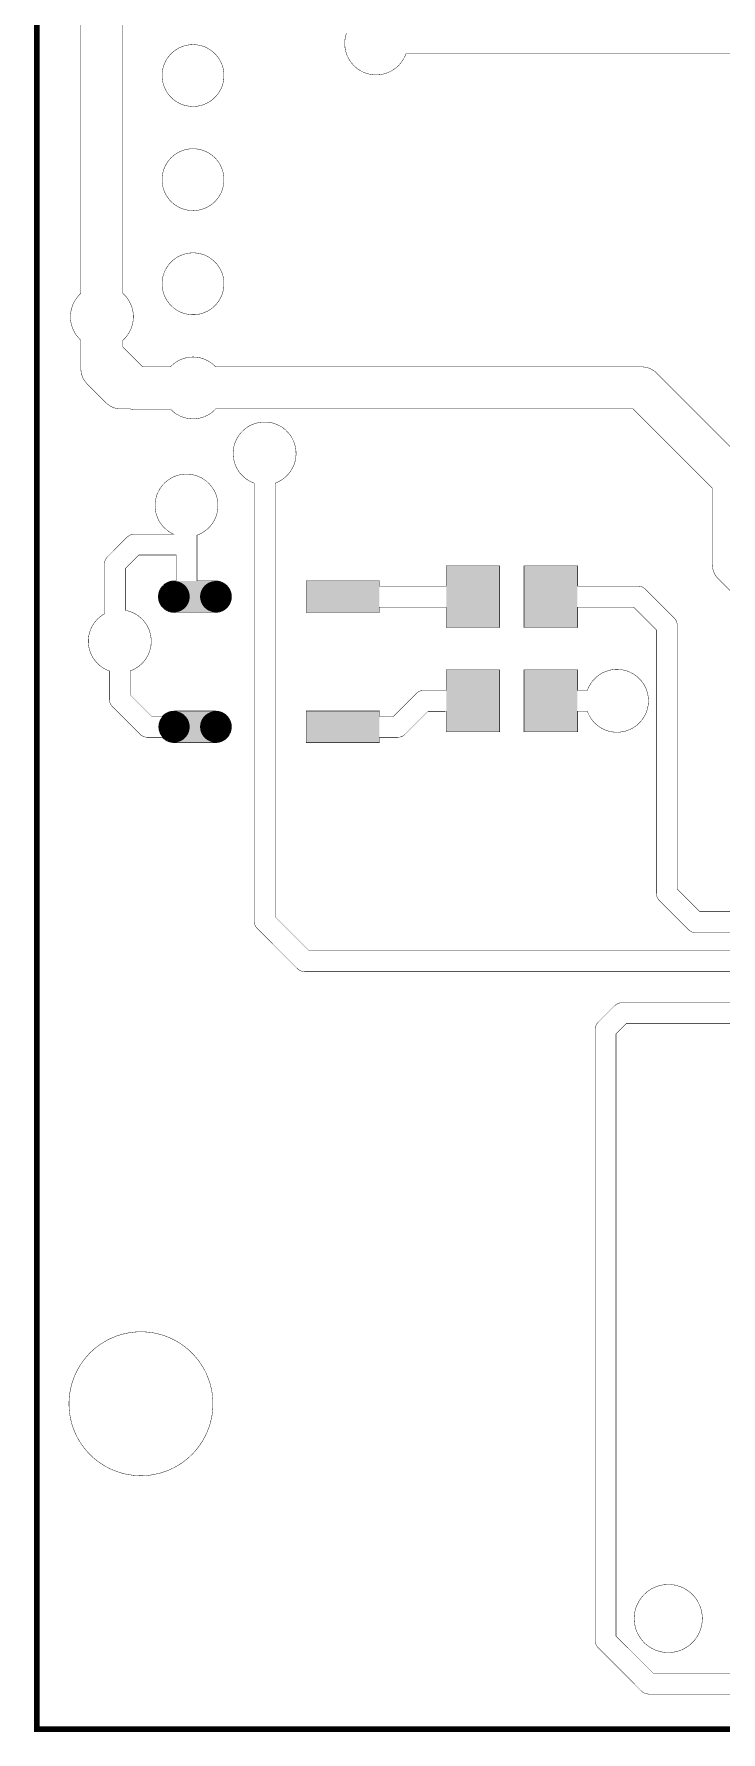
# Model space of a CAD drawing. Extents: x 0 to 3.15, y 0 to 4.33.
# Drawn here: x -0.003 to 0.657, y -0.003 to 1.628 of the extents above; entities that cross this region are included whole.
import ezdxf

# ---------------------------------------------------------------- set-up
doc = ezdxf.new("R2010")
doc.units = 0
for name, color, linetype in [('Board_Outline', 13, 'CONTINUOUS'), ('Edge_Top', 16, 'CONTINUOUS'), ('Top_Paste', 4, 'CONTINUOUS')]:
    doc.layers.add(name, color=color, linetype=linetype)

msp = doc.modelspace()

# ---------------------------------------------------------------- linework, layer by layer
at = {"layer": 'Board_Outline', "linetype": 'CONTINUOUS', "const_width": 0.0055}
msp.add_lwpolyline([(0, 0), (3.1496, 0), (3.1496, 4.3307), (0, 4.3307), (0, 0)], dxfattribs=at)
at = {"layer": 'Edge_Top', "linetype": 'CONTINUOUS', "const_width": 0.0004}
for points in [[(0.8165, 0.9426), (0.6542, 1.105), (0.6535, 1.1057), (0.6528, 1.1066), (0.6522, 1.1074), (0.6516, 1.1083), (0.6511, 1.1092), (0.6506, 1.1101), (0.6502, 1.1111), (0.6498, 1.1121), (0.6495, 1.1131), (0.6492, 1.1141), (0.649, 1.1151), (0.6488, 1.1161), (0.6487, 1.1172), (0.6486, 1.1182), (0.6486, 1.1193), (0.6486, 1.1197), (0.6486, 1.1918), (0.6484, 1.192), (0.5725, 1.2679), (0.5725, 1.2679), (0.1717, 1.2679), (0.1715, 1.2676), (0.1706, 1.2667), (0.1696, 1.2658), (0.1686, 1.2649), (0.1676, 1.2641), (0.1665, 1.2634), (0.1654, 1.2627), (0.1643, 1.262), (0.1631, 1.2614), (0.1619, 1.2609), (0.1607, 1.2604), (0.1595, 1.2599), (0.1582, 1.2595), (0.1569, 1.2592), (0.1557, 1.2589), (0.1544, 1.2587), (0.1531, 1.2585), (0.1518, 1.2584), (0.1504, 1.2584), (0.1491, 1.2584), (0.1478, 1.2585), (0.1465, 1.2586), (0.1452, 1.2588), (0.1439, 1.259), (0.1426, 1.2593), (0.1414, 1.2596), (0.1401, 1.2601), (0.1389, 1.2605), (0.1377, 1.261), (0.1365, 1.2616), (0.1354, 1.2622), (0.1342, 1.2629), (0.1331, 1.2636), (0.1321, 1.2644), (0.131, 1.2652), (0.1301, 1.2661), (0.1291, 1.267), (0.1286, 1.2674), (0.1283, 1.2674), (0.0932, 1.2674), (0.0922, 1.2675), (0.0911, 1.2676), (0.0901, 1.2678), (0.0895, 1.2679), (0.0888, 1.2679), (0.0803, 1.2679), (0.0792, 1.2679), (0.0782, 1.268), (0.0771, 1.2682), (0.0761, 1.2684), (0.0751, 1.2687), (0.0741, 1.269), (0.0731, 1.2694), (0.0722, 1.2698), (0.0712, 1.2703), (0.0703, 1.2708), (0.0694, 1.2714), (0.0686, 1.272), (0.0678, 1.2726), (0.067, 1.2733), (0.0662, 1.2741), (0.066, 1.2743), (0.0478, 1.2925), (0.0471, 1.2933), (0.0465, 1.2941), (0.0459, 1.2949), (0.0453, 1.2958), (0.0448, 1.2967), (0.0443, 1.2976), (0.0439, 1.2986), (0.0435, 1.2996), (0.0431, 1.3006), (0.0429, 1.3016), (0.0426, 1.3026), (0.0425, 1.3037), (0.0424, 1.3047), (0.0423, 1.3057), (0.0423, 1.3068), (0.0423, 1.3072), (0.0423, 1.3339), (0.0413, 1.3348), (0.0404, 1.3358), (0.0395, 1.3368), (0.0387, 1.3378), (0.0379, 1.3388), (0.0372, 1.3399), (0.0365, 1.341), (0.0359, 1.3422), (0.0353, 1.3433), (0.0347, 1.3445), (0.0342, 1.3457), (0.0338, 1.347), (0.0334, 1.3482), (0.0331, 1.3495), (0.0328, 1.3508), (0.0326, 1.3521), (0.0324, 1.3534), (0.0323, 1.3547), (0.0323, 1.356), (0.0323, 1.3573), (0.0324, 1.3586), (0.0325, 1.3599), (0.0327, 1.3612), (0.0329, 1.3625), (0.0332, 1.3638), (0.0336, 1.3651), (0.034, 1.3663), (0.0344, 1.3676), (0.0349, 1.3688), (0.0355, 1.3699), (0.0361, 1.3711), (0.0368, 1.3722), (0.0375, 1.3733), (0.0383, 1.3744), (0.0391, 1.3754), (0.0399, 1.3764), (0.0408, 1.3774), (0.0417, 1.3783), (0.0423, 1.3788), (0.0423, 1.3803), (0.0423, 2.0134)], [(0.0827, 1.9922), (0.0827, 1.3788), (0.0832, 1.3784), (0.0841, 1.3775), (0.085, 1.3765), (0.0859, 1.3755), (0.0867, 1.3745), (0.0874, 1.3734), (0.0881, 1.3723), (0.0888, 1.3712), (0.0894, 1.37), (0.09, 1.3688), (0.0905, 1.3676), (0.091, 1.3664), (0.0914, 1.3652), (0.0917, 1.3639), (0.092, 1.3626), (0.0923, 1.3613), (0.0925, 1.36), (0.0926, 1.3587), (0.0927, 1.3574), (0.0927, 1.3561), (0.0926, 1.3548), (0.0925, 1.3535), (0.0924, 1.3522), (0.0922, 1.3509), (0.0919, 1.3496), (0.0916, 1.3484), (0.0912, 1.3471), (0.0908, 1.3459), (0.0903, 1.3446), (0.0898, 1.3434), (0.0892, 1.3423), (0.0885, 1.3411), (0.0879, 1.34), (0.0871, 1.3389), (0.0863, 1.3379), (0.0855, 1.3368), (0.0846, 1.3359), (0.0837, 1.3349), (0.0828, 1.334), (0.0827, 1.3339), (0.0827, 1.3328), (0.0827, 1.3272), (0.0827, 1.3272), (0.1017, 1.3083), (0.1023, 1.3083), (0.1282, 1.3083), (0.1287, 1.3088), (0.1297, 1.3097), (0.1307, 1.3106), (0.1317, 1.3114), (0.1327, 1.3122), (0.1338, 1.313), (0.1349, 1.3137), (0.1361, 1.3143), (0.1372, 1.3149), (0.1384, 1.3154), (0.1397, 1.3159), (0.1409, 1.3163), (0.1422, 1.3167), (0.1434, 1.317), (0.1447, 1.3173), (0.146, 1.3175), (0.1473, 1.3176), (0.1486, 1.3177), (0.1499, 1.3178), (0.1513, 1.3177), (0.1526, 1.3177), (0.1539, 1.3175), (0.1552, 1.3173), (0.1565, 1.3171), (0.1577, 1.3167), (0.159, 1.3164), (0.1602, 1.3159), (0.1614, 1.3155), (0.1626, 1.3149), (0.1638, 1.3143), (0.165, 1.3137), (0.1661, 1.313), (0.1672, 1.3123), (0.1682, 1.3115), (0.1692, 1.3107), (0.1702, 1.3098), (0.1712, 1.3089), (0.1718, 1.3083), (0.172, 1.3083), (0.5814, 1.3083), (0.5824, 1.3082), (0.5835, 1.3081), (0.5845, 1.3079), (0.5855, 1.3077), (0.5866, 1.3074), (0.5876, 1.3071), (0.5885, 1.3068), (0.5895, 1.3063), (0.5904, 1.3059), (0.5913, 1.3053), (0.5922, 1.3048), (0.5931, 1.3042), (0.5939, 1.3035), (0.5947, 1.3028), (0.5954, 1.3021), (0.5957, 1.3018), (0.6834, 1.214)], [(0.1797, 1.5878), (0.1796, 1.5865), (0.1795, 1.5852), (0.1794, 1.5839), (0.1792, 1.5826), (0.1789, 1.5813), (0.1786, 1.58), (0.1782, 1.5788), (0.1778, 1.5775), (0.1773, 1.5763), (0.1767, 1.5751), (0.1761, 1.574), (0.1755, 1.5728), (0.1748, 1.5717), (0.174, 1.5706), (0.1732, 1.5696), (0.1724, 1.5686), (0.1715, 1.5676), (0.1706, 1.5667), (0.1696, 1.5658), (0.1686, 1.5649), (0.1676, 1.5641), (0.1665, 1.5634), (0.1654, 1.5627), (0.1643, 1.562), (0.1631, 1.5614), (0.1619, 1.5609), (0.1607, 1.5604), (0.1595, 1.5599), (0.1582, 1.5595), (0.1569, 1.5592), (0.1557, 1.5589), (0.1544, 1.5587), (0.1531, 1.5585), (0.1518, 1.5584), (0.1504, 1.5584), (0.1491, 1.5584), (0.1478, 1.5585), (0.1465, 1.5586), (0.1452, 1.5588), (0.1439, 1.559), (0.1426, 1.5593), (0.1414, 1.5596), (0.1401, 1.5601), (0.1389, 1.5605), (0.1377, 1.561), (0.1365, 1.5616), (0.1354, 1.5622), (0.1342, 1.5629), (0.1331, 1.5636), (0.1321, 1.5644), (0.131, 1.5652), (0.1301, 1.5661), (0.1291, 1.567), (0.1282, 1.5679), (0.1273, 1.5689), (0.1265, 1.5699), (0.1257, 1.571), (0.125, 1.5721), (0.1243, 1.5732), (0.1237, 1.5743), (0.1231, 1.5755), (0.1226, 1.5767), (0.1221, 1.5779), (0.1217, 1.5792), (0.1213, 1.5804), (0.121, 1.5817), (0.1207, 1.583), (0.1205, 1.5843), (0.1204, 1.5856), (0.1203, 1.5869), (0.1203, 1.5882), (0.1203, 1.5895), (0.1204, 1.5908), (0.1206, 1.5921), (0.1208, 1.5934), (0.121, 1.5947), (0.1214, 1.596), (0.1217, 1.5972), (0.1222, 1.5985), (0.1227, 1.5997), (0.1232, 1.6009), (0.1238, 1.6021), (0.1244, 1.6032), (0.1251, 1.6043), (0.1259, 1.6054), (0.1267, 1.6065), (0.1275, 1.6075), (0.1284, 1.6084), (0.1293, 1.6094), (0.1303, 1.6103), (0.1313, 1.6111), (0.1323, 1.6119), (0.1334, 1.6127), (0.1345, 1.6134), (0.1356, 1.6141), (0.1368, 1.6147), (0.138, 1.6152), (0.1392, 1.6157), (0.1404, 1.6162), (0.1417, 1.6166), (0.1429, 1.6169), (0.1442, 1.6172), (0.1455, 1.6174), (0.1468, 1.6176), (0.1481, 1.6177), (0.1494, 1.6178), (0.1507, 1.6178), (0.152, 1.6177), (0.1533, 1.6176), (0.1546, 1.6174), (0.1559, 1.6172), (0.1572, 1.6169), (0.1585, 1.6165), (0.1597, 1.6161), (0.161, 1.6157), (0.1622, 1.6152), (0.1634, 1.6146), (0.1645, 1.614), (0.1656, 1.6133), (0.1667, 1.6126), (0.1678, 1.6118), (0.1688, 1.611), (0.1698, 1.6102), (0.1708, 1.6093), (0.1717, 1.6083), (0.1726, 1.6073), (0.1734, 1.6063), (0.1742, 1.6053), (0.1749, 1.6042), (0.1756, 1.6031), (0.1763, 1.6019), (0.1768, 1.6007), (0.1774, 1.5996), (0.1779, 1.5983), (0.1783, 1.5971), (0.1787, 1.5958), (0.179, 1.5946), (0.1792, 1.5933), (0.1794, 1.592), (0.1796, 1.5907), (0.1797, 1.5894), (0.1797, 1.5881), (0.1797, 1.5878)], [(0.9388, 1.6089), (0.3544, 1.6089), (0.3539, 1.6076), (0.3534, 1.6064), (0.3528, 1.6053), (0.3522, 1.6041), (0.3515, 1.603), (0.3508, 1.6019), (0.3501, 1.6008), (0.3492, 1.5998), (0.3484, 1.5988), (0.3475, 1.5978), (0.3466, 1.5969), (0.3456, 1.596), (0.3446, 1.5952), (0.3435, 1.5944), (0.3424, 1.5937), (0.3413, 1.593), (0.3402, 1.5923), (0.339, 1.5917), (0.3378, 1.5912), (0.3366, 1.5907), (0.3354, 1.5902), (0.3341, 1.5899), (0.3328, 1.5895), (0.3316, 1.5893), (0.3303, 1.589), (0.329, 1.5889), (0.3276, 1.5888), (0.3263, 1.5887), (0.325, 1.5887), (0.3237, 1.5888), (0.3224, 1.5889), (0.3211, 1.5891), (0.3198, 1.5893), (0.3185, 1.5896), (0.3173, 1.59), (0.316, 1.5904), (0.3148, 1.5908), (0.3136, 1.5913), (0.3124, 1.5919), (0.3112, 1.5925), (0.3101, 1.5932), (0.309, 1.5939), (0.3079, 1.5946), (0.3069, 1.5954), (0.3059, 1.5963), (0.3049, 1.5972), (0.304, 1.5981), (0.3031, 1.5991), (0.3023, 1.6001), (0.3015, 1.6011), (0.3007, 1.6022), (0.3, 1.6033), (0.2994, 1.6045), (0.2988, 1.6056), (0.2982, 1.6068), (0.2977, 1.608), (0.2973, 1.6093), (0.2969, 1.6105), (0.2965, 1.6118), (0.2963, 1.6131), (0.296, 1.6144), (0.2959, 1.6157), (0.2958, 1.617), (0.2957, 1.6183), (0.2957, 1.6196), (0.2958, 1.6209), (0.2959, 1.6222), (0.296, 1.6235), (0.2963, 1.6248), (0.2966, 1.6261), (0.2969, 1.6273), (0.2973, 1.6286)], [(0.1797, 1.4878), (0.1797, 1.4865), (0.1796, 1.4852), (0.1794, 1.4839), (0.1792, 1.4826), (0.1789, 1.4813), (0.1786, 1.48), (0.1782, 1.4788), (0.1778, 1.4775), (0.1773, 1.4763), (0.1768, 1.4751), (0.1762, 1.474), (0.1755, 1.4728), (0.1748, 1.4717), (0.1741, 1.4706), (0.1733, 1.4696), (0.1724, 1.4686), (0.1716, 1.4676), (0.1706, 1.4667), (0.1697, 1.4658), (0.1687, 1.4649), (0.1676, 1.4641), (0.1665, 1.4634), (0.1654, 1.4627), (0.1643, 1.462), (0.1631, 1.4614), (0.162, 1.4609), (0.1607, 1.4604), (0.1595, 1.4599), (0.1583, 1.4595), (0.157, 1.4592), (0.1557, 1.4589), (0.1544, 1.4587), (0.1531, 1.4585), (0.1518, 1.4584), (0.1505, 1.4583), (0.1492, 1.4584), (0.1479, 1.4584), (0.1466, 1.4585), (0.1453, 1.4587), (0.144, 1.459), (0.1427, 1.4593), (0.1414, 1.4596), (0.1402, 1.46), (0.1389, 1.4605), (0.1377, 1.461), (0.1366, 1.4616), (0.1354, 1.4622), (0.1343, 1.4628), (0.1332, 1.4636), (0.1321, 1.4643), (0.1311, 1.4651), (0.1301, 1.466), (0.1291, 1.4669), (0.1282, 1.4678), (0.1273, 1.4688), (0.1265, 1.4698), (0.1257, 1.4709), (0.125, 1.472), (0.1243, 1.4731), (0.1237, 1.4742), (0.1231, 1.4754), (0.1226, 1.4766), (0.1221, 1.4778), (0.1217, 1.4791), (0.1213, 1.4803), (0.121, 1.4816), (0.1207, 1.4829), (0.1205, 1.4842), (0.1204, 1.4855), (0.1203, 1.4868), (0.1203, 1.4881), (0.1203, 1.4894), (0.1204, 1.4907), (0.1205, 1.4921), (0.1207, 1.4933), (0.121, 1.4946), (0.1213, 1.4959), (0.1217, 1.4972), (0.1221, 1.4984), (0.1226, 1.4996), (0.1231, 1.5008), (0.1237, 1.502), (0.1244, 1.5031), (0.1251, 1.5043), (0.1258, 1.5053), (0.1266, 1.5064), (0.1274, 1.5074), (0.1283, 1.5084), (0.1292, 1.5093), (0.1302, 1.5102), (0.1312, 1.5111), (0.1322, 1.5119), (0.1333, 1.5126), (0.1344, 1.5134), (0.1355, 1.514), (0.1367, 1.5146), (0.1378, 1.5152), (0.1391, 1.5157), (0.1403, 1.5162), (0.1415, 1.5166), (0.1428, 1.5169), (0.1441, 1.5172), (0.1454, 1.5174), (0.1467, 1.5176), (0.148, 1.5177), (0.1493, 1.5178), (0.1506, 1.5178), (0.1519, 1.5177), (0.1532, 1.5176), (0.1545, 1.5174), (0.1558, 1.5172), (0.1571, 1.5169), (0.1584, 1.5166), (0.1596, 1.5162), (0.1608, 1.5157), (0.1621, 1.5152), (0.1632, 1.5147), (0.1644, 1.5141), (0.1655, 1.5134), (0.1666, 1.5127), (0.1677, 1.5119), (0.1687, 1.5111), (0.1697, 1.5103), (0.1707, 1.5094), (0.1716, 1.5085), (0.1725, 1.5075), (0.1733, 1.5065), (0.1741, 1.5054), (0.1749, 1.5043), (0.1756, 1.5032), (0.1762, 1.5021), (0.1768, 1.5009), (0.1773, 1.4997), (0.1778, 1.4985), (0.1783, 1.4973), (0.1786, 1.496), (0.179, 1.4947), (0.1792, 1.4934), (0.1794, 1.4921), (0.1796, 1.4908), (0.1797, 1.4895), (0.1797, 1.4882), (0.1797, 1.4878)], [(0.1797, 1.3878), (0.1796, 1.3865), (0.1795, 1.3852), (0.1794, 1.3839), (0.1792, 1.3826), (0.1789, 1.3813), (0.1786, 1.38), (0.1782, 1.3788), (0.1778, 1.3775), (0.1773, 1.3763), (0.1767, 1.3751), (0.1761, 1.374), (0.1755, 1.3728), (0.1748, 1.3717), (0.174, 1.3706), (0.1732, 1.3696), (0.1724, 1.3686), (0.1715, 1.3676), (0.1706, 1.3667), (0.1696, 1.3658), (0.1686, 1.3649), (0.1676, 1.3641), (0.1665, 1.3634), (0.1654, 1.3627), (0.1643, 1.362), (0.1631, 1.3614), (0.1619, 1.3609), (0.1607, 1.3604), (0.1595, 1.3599), (0.1582, 1.3595), (0.1569, 1.3592), (0.1557, 1.3589), (0.1544, 1.3587), (0.1531, 1.3585), (0.1518, 1.3584), (0.1504, 1.3584), (0.1491, 1.3584), (0.1478, 1.3585), (0.1465, 1.3586), (0.1452, 1.3588), (0.1439, 1.359), (0.1426, 1.3593), (0.1414, 1.3596), (0.1401, 1.3601), (0.1389, 1.3605), (0.1377, 1.361), (0.1365, 1.3616), (0.1354, 1.3622), (0.1342, 1.3629), (0.1331, 1.3636), (0.1321, 1.3644), (0.131, 1.3652), (0.1301, 1.3661), (0.1291, 1.367), (0.1282, 1.3679), (0.1273, 1.3689), (0.1265, 1.3699), (0.1257, 1.371), (0.125, 1.3721), (0.1243, 1.3732), (0.1237, 1.3743), (0.1231, 1.3755), (0.1226, 1.3767), (0.1221, 1.3779), (0.1217, 1.3792), (0.1213, 1.3804), (0.121, 1.3817), (0.1207, 1.383), (0.1205, 1.3843), (0.1204, 1.3856), (0.1203, 1.3869), (0.1203, 1.3882), (0.1203, 1.3895), (0.1204, 1.3908), (0.1206, 1.3921), (0.1208, 1.3934), (0.121, 1.3947), (0.1214, 1.396), (0.1217, 1.3972), (0.1222, 1.3985), (0.1227, 1.3997), (0.1232, 1.4009), (0.1238, 1.4021), (0.1244, 1.4032), (0.1251, 1.4043), (0.1259, 1.4054), (0.1267, 1.4065), (0.1275, 1.4075), (0.1284, 1.4084), (0.1293, 1.4094), (0.1303, 1.4103), (0.1313, 1.4111), (0.1323, 1.4119), (0.1334, 1.4127), (0.1345, 1.4134), (0.1356, 1.4141), (0.1368, 1.4147), (0.138, 1.4152), (0.1392, 1.4157), (0.1404, 1.4162), (0.1417, 1.4166), (0.1429, 1.4169), (0.1442, 1.4172), (0.1455, 1.4174), (0.1468, 1.4176), (0.1481, 1.4177), (0.1494, 1.4178), (0.1507, 1.4178), (0.152, 1.4177), (0.1533, 1.4176), (0.1546, 1.4174), (0.1559, 1.4172), (0.1572, 1.4169), (0.1585, 1.4165), (0.1597, 1.4161), (0.161, 1.4157), (0.1622, 1.4152), (0.1634, 1.4146), (0.1645, 1.414), (0.1656, 1.4133), (0.1667, 1.4126), (0.1678, 1.4118), (0.1688, 1.411), (0.1698, 1.4102), (0.1708, 1.4093), (0.1717, 1.4083), (0.1726, 1.4073), (0.1734, 1.4063), (0.1742, 1.4053), (0.1749, 1.4042), (0.1756, 1.4031), (0.1763, 1.4019), (0.1768, 1.4007), (0.1774, 1.3996), (0.1779, 1.3983), (0.1783, 1.3971), (0.1787, 1.3958), (0.179, 1.3946), (0.1792, 1.3933), (0.1794, 1.392), (0.1796, 1.3907), (0.1797, 1.3894), (0.1797, 1.3881), (0.1797, 1.3878)], [(2.7698, 0.7275), (0.2569, 0.7275), (0.2562, 0.7276), (0.2554, 0.7277), (0.2546, 0.7279), (0.2539, 0.7281), (0.2531, 0.7284), (0.2524, 0.7287), (0.2518, 0.7291), (0.2511, 0.7296), (0.2505, 0.7301), (0.2499, 0.7307), (0.2497, 0.7308), (0.2115, 0.7691), (0.211, 0.7697), (0.2105, 0.7703), (0.2101, 0.771), (0.2097, 0.7717), (0.2094, 0.7724), (0.2091, 0.7732), (0.2089, 0.7739), (0.2088, 0.7747), (0.2087, 0.7755), (0.2087, 0.7763), (0.2087, 0.7766), (0.2087, 1.1967), (0.2084, 1.1968), (0.2072, 1.1972), (0.206, 1.1978), (0.2048, 1.1983), (0.2036, 1.199), (0.2025, 1.1997), (0.2014, 1.2004), (0.2004, 1.2012), (0.1994, 1.202), (0.1984, 1.2029), (0.1974, 1.2038), (0.1965, 1.2047), (0.1956, 1.2057), (0.1948, 1.2067), (0.194, 1.2078), (0.1933, 1.2089), (0.1926, 1.21), (0.192, 1.2111), (0.1914, 1.2123), (0.1909, 1.2135), (0.1904, 1.2147), (0.19, 1.216), (0.1896, 1.2172), (0.1893, 1.2185), (0.189, 1.2198), (0.1888, 1.2211), (0.1887, 1.2224), (0.1886, 1.2237), (0.1886, 1.225), (0.1886, 1.2263), (0.1887, 1.2276), (0.1888, 1.2289), (0.189, 1.2302), (0.1892, 1.2315), (0.1895, 1.2328), (0.1899, 1.2341), (0.1903, 1.2353), (0.1908, 1.2365), (0.1913, 1.2377), (0.1919, 1.2389), (0.1925, 1.2401), (0.1932, 1.2412), (0.1939, 1.2423), (0.1947, 1.2434), (0.1955, 1.2444), (0.1964, 1.2454), (0.1973, 1.2463), (0.1982, 1.2472), (0.1992, 1.2481), (0.2002, 1.2489), (0.2012, 1.2497), (0.2023, 1.2505), (0.2034, 1.2512), (0.2046, 1.2518), (0.2058, 1.2524), (0.207, 1.2529), (0.2082, 1.2534), (0.2094, 1.2538), (0.2107, 1.2542), (0.2119, 1.2545), (0.2132, 1.2548), (0.2145, 1.255), (0.2158, 1.2552), (0.2171, 1.2553), (0.2185, 1.2553), (0.2198, 1.2553), (0.2211, 1.2552), (0.2224, 1.2551), (0.2237, 1.2549), (0.225, 1.2547), (0.2262, 1.2544), (0.2275, 1.254), (0.2288, 1.2536), (0.23, 1.2532), (0.2312, 1.2526), (0.2324, 1.2521), (0.2335, 1.2515), (0.2347, 1.2508), (0.2358, 1.2501), (0.2368, 1.2493), (0.2379, 1.2485), (0.2389, 1.2477), (0.2398, 1.2468), (0.2407, 1.2458), (0.2416, 1.2448), (0.2425, 1.2438), (0.2432, 1.2428), (0.244, 1.2417), (0.2447, 1.2406), (0.2453, 1.2395), (0.2459, 1.2383), (0.2465, 1.2371), (0.247, 1.2359), (0.2474, 1.2346), (0.2478, 1.2334), (0.2481, 1.2321), (0.2484, 1.2308), (0.2486, 1.2295), (0.2488, 1.2282), (0.2489, 1.2269), (0.2489, 1.2256), (0.249, 1.2249)], [(0.249, 1.2249), (0.2489, 1.2236), (0.2488, 1.2222), (0.2487, 1.2209), (0.2484, 1.2196), (0.2482, 1.2184), (0.2479, 1.2171), (0.2475, 1.2158), (0.2471, 1.2146), (0.2466, 1.2134), (0.246, 1.2122), (0.2454, 1.211), (0.2448, 1.2099), (0.2441, 1.2087), (0.2434, 1.2077), (0.2426, 1.2066), (0.2418, 1.2056), (0.2409, 1.2046), (0.24, 1.2037), (0.239, 1.2028), (0.238, 1.2019), (0.237, 1.2011), (0.236, 1.2003), (0.2349, 1.1996), (0.2337, 1.1989), (0.2326, 1.1983), (0.2314, 1.1977), (0.2302, 1.1972), (0.229, 1.1967), (0.2288, 1.1966), (0.2288, 1.1963), (0.2288, 0.7802), (0.229, 0.78), (0.2614, 0.7476), (0.2614, 0.7476), (2.7749, 0.7476)], [(0.1324, 0.9474), (0.1315, 0.9474), (0.1307, 0.9474), (0.1299, 0.9475), (0.1292, 0.9476), (0.1284, 0.9478), (0.1276, 0.948), (0.1269, 0.9482), (0.1261, 0.9485), (0.1254, 0.9488), (0.1247, 0.9491), (0.124, 0.9495), (0.1234, 0.9499), (0.1227, 0.9504), (0.1221, 0.9509), (0.1215, 0.9514), (0.1209, 0.9519), (0.1204, 0.9526), (0.1195, 0.9525), (0.106, 0.9525), (0.1052, 0.9526), (0.1044, 0.9527), (0.1037, 0.9529), (0.1029, 0.9531), (0.1022, 0.9534), (0.1015, 0.9538), (0.1008, 0.9542), (0.1002, 0.9546), (0.0995, 0.9551), (0.099, 0.9557), (0.0988, 0.9559), (0.0724, 0.9823), (0.0718, 0.9829), (0.0714, 0.9835), (0.071, 0.9842), (0.0706, 0.9849), (0.0703, 0.9856), (0.07, 0.9863), (0.0698, 0.9871), (0.0697, 0.9879), (0.0696, 0.9887), (0.0696, 0.9894), (0.0696, 0.9897), (0.0696, 1.0163), (0.0695, 1.0163), (0.0683, 1.0168), (0.0671, 1.0173), (0.0659, 1.0179), (0.0648, 1.0185), (0.0636, 1.0192), (0.0625, 1.0199), (0.0615, 1.0207), (0.0604, 1.0215), (0.0595, 1.0223), (0.0585, 1.0232), (0.0576, 1.0242), (0.0567, 1.0252), (0.0559, 1.0262), (0.0551, 1.0272), (0.0543, 1.0283), (0.0537, 1.0294), (0.053, 1.0306), (0.0524, 1.0317), (0.0519, 1.0329), (0.0514, 1.0342), (0.051, 1.0354), (0.0506, 1.0366), (0.0502, 1.0379), (0.05, 1.0392), (0.0498, 1.0405), (0.0496, 1.0418), (0.0495, 1.0431), (0.0495, 1.0444), (0.0495, 1.0457), (0.0495, 1.047), (0.0497, 1.0483), (0.0498, 1.0496), (0.0501, 1.0509), (0.0504, 1.0522), (0.0507, 1.0535), (0.0511, 1.0547), (0.0516, 1.056), (0.0521, 1.0572), (0.0527, 1.0584), (0.0533, 1.0595), (0.0539, 1.0606), (0.0547, 1.0617), (0.0554, 1.0628), (0.0562, 1.0638), (0.0571, 1.0648), (0.058, 1.0658), (0.0589, 1.0667), (0.0599, 1.0676), (0.0609, 1.0685), (0.0619, 1.0692), (0.063, 1.07), (0.0641, 1.0707), (0.065, 1.0712), (0.065, 1.0721), (0.065, 1.1191), (0.065, 1.1199), (0.0651, 1.1207), (0.0653, 1.1215), (0.0655, 1.1222), (0.0658, 1.1229), (0.0662, 1.1236), (0.0666, 1.1243), (0.067, 1.125), (0.0675, 1.1256), (0.0681, 1.1261), (0.0683, 1.1263), (0.0868, 1.1449), (0.0874, 1.1454), (0.0881, 1.1459), (0.0887, 1.1463), (0.0894, 1.1467), (0.0901, 1.147), (0.0909, 1.1472), (0.0916, 1.1474), (0.0924, 1.1476), (0.0932, 1.1476), (0.094, 1.1477), (0.0943, 1.1477), (0.1312, 1.1477), (0.13, 1.1482), (0.1289, 1.1488), (0.1277, 1.1495), (0.1266, 1.1502), (0.1256, 1.151), (0.1245, 1.1518), (0.1236, 1.1527), (0.1226, 1.1536), (0.1217, 1.1545), (0.1208, 1.1555), (0.12, 1.1565), (0.1192, 1.1576), (0.1184, 1.1586), (0.1178, 1.1597), (0.1171, 1.1609), (0.1165, 1.1621), (0.116, 1.1633), (0.1155, 1.1645), (0.1151, 1.1657), (0.1147, 1.167), (0.1143, 1.1682), (0.1141, 1.1695), (0.1139, 1.1708), (0.1137, 1.1721), (0.1136, 1.1734), (0.1136, 1.1747), (0.1136, 1.1761), (0.1136, 1.1774), (0.1138, 1.1787), (0.1139, 1.18), (0.1142, 1.1813), (0.1145, 1.1825), (0.1148, 1.1838), (0.1152, 1.1851), (0.1157, 1.1863), (0.1162, 1.1875), (0.1168, 1.1887), (0.1174, 1.1898), (0.118, 1.191), (0.1188, 1.1921), (0.1195, 1.1931), (0.1203, 1.1942), (0.1212, 1.1952), (0.1221, 1.1961), (0.123, 1.1971), (0.124, 1.1979), (0.125, 1.1988), (0.126, 1.1996), (0.1271, 1.2003), (0.1282, 1.201), (0.1294, 1.2017), (0.1305, 1.2023), (0.1317, 1.2028), (0.1329, 1.2033), (0.1342, 1.2038), (0.1354, 1.2041), (0.1367, 1.2045), (0.138, 1.2048), (0.1393, 1.205), (0.1406, 1.2051), (0.1419, 1.2053), (0.1432, 1.2053), (0.1445, 1.2053), (0.1458, 1.2052), (0.1471, 1.2051), (0.1484, 1.205), (0.1497, 1.2047), (0.151, 1.2044), (0.1522, 1.2041), (0.1535, 1.2037), (0.1547, 1.2032), (0.1559, 1.2027), (0.1571, 1.2022), (0.1583, 1.2016), (0.1594, 1.2009), (0.1605, 1.2002), (0.1616, 1.1995), (0.1627, 1.1987), (0.1637, 1.1978), (0.1646, 1.1969), (0.1656, 1.196), (0.1664, 1.195), (0.1673, 1.194), (0.1681, 1.193), (0.1688, 1.1919), (0.1695, 1.1908), (0.1702, 1.1897), (0.1708, 1.1885), (0.1714, 1.1873), (0.1719, 1.1861), (0.1723, 1.1849), (0.1727, 1.1836), (0.1731, 1.1824), (0.1733, 1.1811), (0.1736, 1.1798), (0.1738, 1.1785), (0.1739, 1.1772), (0.1739, 1.1759), (0.1739, 1.1746), (0.1739, 1.1733), (0.1738, 1.172), (0.1736, 1.1707), (0.1734, 1.1694), (0.1731, 1.1681), (0.1728, 1.1668), (0.1724, 1.1656), (0.172, 1.1643), (0.1715, 1.1631), (0.1709, 1.1619), (0.1703, 1.1608), (0.1697, 1.1596), (0.169, 1.1585), (0.1682, 1.1574), (0.1674, 1.1564), (0.1666, 1.1554), (0.1657, 1.1544), (0.1648, 1.1535), (0.1638, 1.1526), (0.1628, 1.1517), (0.1618, 1.1509), (0.1607, 1.1502), (0.1596, 1.1494), (0.1585, 1.1488), (0.1573, 1.1482), (0.1562, 1.1476), (0.1549, 1.1471), (0.1538, 1.1466), (0.1538, 1.1462), (0.1538, 1.1028), (0.1544, 1.1028), (0.1718, 1.1028), (0.1721, 1.1028), (0.1729, 1.1028), (0.1737, 1.1027), (0.1744, 1.1026), (0.1752, 1.1024), (0.176, 1.1022), (0.1767, 1.102), (0.1775, 1.1017), (0.1782, 1.1014), (0.1789, 1.101), (0.1796, 1.1006), (0.1802, 1.1002), (0.1809, 1.0998), (0.1815, 1.0993), (0.1821, 1.0988), (0.1827, 1.0982), (0.1832, 1.0976), (0.1837, 1.097), (0.1842, 1.0964), (0.1846, 1.0958), (0.185, 1.0951), (0.1854, 1.0944), (0.1857, 1.0937), (0.186, 1.0929), (0.1863, 1.0922), (0.1865, 1.0914), (0.1867, 1.0907), (0.1868, 1.0899), (0.1869, 1.0891), (0.187, 1.0883), (0.187, 1.0873), (0.1869, 1.0865), (0.1869, 1.0858), (0.1868, 1.085), (0.1866, 1.0842), (0.1864, 1.0835), (0.1862, 1.0827), (0.1859, 1.082), (0.1856, 1.0812), (0.1852, 1.0805), (0.1849, 1.0798), (0.1844, 1.0792), (0.184, 1.0785), (0.1835, 1.0779), (0.183, 1.0773), (0.1824, 1.0768), (0.1819, 1.0762), (0.1812, 1.0757), (0.1806, 1.0752), (0.18, 1.0748), (0.1793, 1.0744), (0.1786, 1.074), (0.1779, 1.0737), (0.1772, 1.0734), (0.1764, 1.0731), (0.1757, 1.0729), (0.1749, 1.0727), (0.1741, 1.0726), (0.1733, 1.0725), (0.1726, 1.0724), (0.1718, 1.0724), (0.1712, 1.0724), (0.1713, 1.0724), (0.1318, 1.0724), (0.1315, 1.0724), (0.1307, 1.0724), (0.1299, 1.0725), (0.1292, 1.0726), (0.1284, 1.0728), (0.1276, 1.073), (0.1269, 1.0732), (0.1261, 1.0735), (0.1254, 1.0738), (0.1247, 1.0741), (0.124, 1.0745), (0.1233, 1.075), (0.1227, 1.0754), (0.1221, 1.0759), (0.1215, 1.0764), (0.1209, 1.077), (0.1204, 1.0775), (0.1199, 1.0781), (0.1194, 1.0788), (0.119, 1.0794), (0.1186, 1.0801), (0.1182, 1.0808), (0.1179, 1.0815), (0.1176, 1.0822), (0.1173, 1.083), (0.1171, 1.0837), (0.1169, 1.0845), (0.1168, 1.0853), (0.1167, 1.0861), (0.1166, 1.0868), (0.1166, 1.0876), (0.1166, 1.0884), (0.1167, 1.0892), (0.1168, 1.09), (0.1169, 1.0908), (0.1171, 1.0915), (0.1173, 1.0923), (0.1176, 1.093), (0.1179, 1.0937), (0.1182, 1.0945), (0.1186, 1.0951), (0.119, 1.0958), (0.1194, 1.0965), (0.1199, 1.0971), (0.1204, 1.0977), (0.121, 1.0983), (0.1215, 1.0988), (0.1221, 1.0993), (0.1227, 1.0998), (0.1234, 1.1003), (0.1241, 1.1007), (0.1248, 1.1011), (0.1255, 1.1014), (0.1262, 1.1017), (0.1269, 1.102), (0.1277, 1.1022), (0.1284, 1.1024), (0.1292, 1.1026), (0.13, 1.1027), (0.1308, 1.1028), (0.1316, 1.1028), (0.1324, 1.1028), (0.1323, 1.1028), (0.1337, 1.1028), (0.1337, 1.1028), (0.1337, 1.1276), (0.1311, 1.1276), (0.0979, 1.1276), (0.0975, 1.1272), (0.085, 1.1147), (0.085, 1.1147), (0.085, 1.0745), (0.0853, 1.0744), (0.0866, 1.0742), (0.0879, 1.0738), (0.0892, 1.0735), (0.0904, 1.073), (0.0916, 1.0725), (0.0928, 1.072), (0.094, 1.0714), (0.0951, 1.0707), (0.0962, 1.07), (0.0973, 1.0693), (0.0983, 1.0685), (0.0994, 1.0677), (0.1003, 1.0668), (0.1013, 1.0659), (0.1022, 1.0649), (0.103, 1.0639), (0.1038, 1.0629), (0.1046, 1.0618), (0.1053, 1.0607), (0.106, 1.0596), (0.1066, 1.0584), (0.1072, 1.0572), (0.1077, 1.056), (0.1081, 1.0548), (0.1085, 1.0536), (0.1089, 1.0523), (0.1092, 1.051), (0.1094, 1.0497), (0.1096, 1.0484), (0.1098, 1.0471), (0.1098, 1.0458), (0.1098, 1.0445), (0.1098, 1.0432), (0.1097, 1.0419), (0.1096, 1.0406), (0.1093, 1.0393), (0.1091, 1.038), (0.1088, 1.0368), (0.1084, 1.0355), (0.1079, 1.0343), (0.1075, 1.033), (0.1069, 1.0318), (0.1063, 1.0307), (0.1057, 1.0295), (0.105, 1.0284), (0.1043, 1.0273), (0.1035, 1.0263), (0.1027, 1.0252), (0.1018, 1.0243), (0.1009, 1.0233), (0.0999, 1.0224), (0.0989, 1.0216), (0.0979, 1.0207), (0.0968, 1.02), (0.0958, 1.0193), (0.0946, 1.0186), (0.0935, 1.018), (0.0923, 1.0174), (0.0911, 1.0169), (0.0899, 1.0164), (0.0897, 1.0163), (0.0897, 1.0159), (0.0897, 0.9933), (0.0897, 0.9933), (0.1104, 0.9726), (0.1107, 0.9726), (0.1204, 0.9726), (0.1204, 0.9727), (0.121, 0.9733), (0.1215, 0.9738), (0.1221, 0.9743), (0.1228, 0.9748), (0.1234, 0.9753), (0.1241, 0.9757), (0.1248, 0.9761), (0.1255, 0.9764), (0.1262, 0.9767), (0.1269, 0.977), (0.1277, 0.9772), (0.1284, 0.9774), (0.1292, 0.9776), (0.13, 0.9777), (0.1308, 0.9777), (0.1316, 0.9778), (0.1324, 0.9778), (0.1323, 0.9778), (0.1718, 0.9778), (0.1721, 0.9778), (0.1729, 0.9777), (0.1737, 0.9777), (0.1744, 0.9775), (0.1752, 0.9774), (0.176, 0.9772), (0.1767, 0.977), (0.1775, 0.9767), (0.1782, 0.9764), (0.1789, 0.976), (0.1796, 0.9756), (0.1802, 0.9752), (0.1809, 0.9748), (0.1815, 0.9743), (0.1821, 0.9738), (0.1827, 0.9732), (0.1832, 0.9726), (0.1837, 0.972), (0.1842, 0.9714), (0.1846, 0.9707), (0.185, 0.9701), (0.1854, 0.9694), (0.1857, 0.9687), (0.186, 0.9679), (0.1863, 0.9672), (0.1865, 0.9664), (0.1867, 0.9657), (0.1868, 0.9649), (0.1869, 0.9641), (0.187, 0.9633), (0.187, 0.9623), (0.187, 0.9615), (0.1869, 0.9607), (0.1868, 0.96), (0.1866, 0.9592), (0.1864, 0.9584), (0.1862, 0.9577), (0.1859, 0.9569), (0.1856, 0.9562), (0.1852, 0.9555), (0.1849, 0.9548), (0.1844, 0.9542), (0.184, 0.9535), (0.1835, 0.9529), (0.183, 0.9523), (0.1824, 0.9517), (0.1819, 0.9512), (0.1813, 0.9507), (0.1806, 0.9502), (0.18, 0.9498), (0.1793, 0.9494), (0.1786, 0.949), (0.1779, 0.9487), (0.1772, 0.9484), (0.1764, 0.9481), (0.1757, 0.9479), (0.1749, 0.9477), (0.1741, 0.9476), (0.1734, 0.9475), (0.1726, 0.9474), (0.1718, 0.9474), (0.1712, 0.9474), (0.1713, 0.9474), (0.1318, 0.9474)], [(0.3932, 1.1173), (0.4445, 1.1173), (0.4445, 1.0579), (0.393, 1.0579), (0.393, 1.0776), (0.3915, 1.0776), (0.3289, 1.0776), (0.329, 1.0771), (0.329, 1.0724), (0.2586, 1.0724), (0.2586, 1.1028), (0.329, 1.1028), (0.329, 1.0976), (0.3295, 1.0976), (0.393, 1.0976), (0.393, 1.0988), (0.393, 1.1173), (0.3932, 1.1173)], [(1.6023, 0.765), (0.6324, 0.765), (0.6316, 0.765), (0.6308, 0.7651), (0.6301, 0.7653), (0.6293, 0.7655), (0.6286, 0.7658), (0.6279, 0.7662), (0.6272, 0.7666), (0.6266, 0.767), (0.626, 0.7675), (0.6254, 0.7681), (0.6252, 0.7683), (0.5977, 0.7958), (0.5972, 0.7964), (0.5967, 0.797), (0.5963, 0.7977), (0.5959, 0.7984), (0.5956, 0.7991), (0.5954, 0.7998), (0.5952, 0.8006), (0.595, 0.8014), (0.595, 0.8022), (0.5949, 0.8029), (0.5949, 0.8032), (0.5949, 1.0558), (0.5949, 1.0558), (0.5731, 1.0776), (0.5726, 1.0776), (0.5193, 1.0776), (0.5194, 1.0769), (0.5194, 1.0579), (0.4678, 1.0579), (0.4678, 1.1173), (0.5194, 1.1173), (0.5194, 1.0976), (0.5209, 1.0976), (0.5776, 1.0976), (0.5784, 1.0976), (0.5791, 1.0975), (0.5799, 1.0973), (0.5807, 1.0971), (0.5814, 1.0968), (0.5821, 1.0964), (0.5828, 1.096), (0.5834, 1.0956), (0.584, 1.0951), (0.5846, 1.0945), (0.5848, 1.0943), (0.6123, 1.0668), (0.6128, 1.0662), (0.6133, 1.0656), (0.6137, 1.0649), (0.614, 1.0642), (0.6144, 1.0635), (0.6146, 1.0628), (0.6148, 1.062), (0.6149, 1.0612), (0.615, 1.0605), (0.615, 1.0597), (0.615, 1.0594), (0.615, 0.8068), (0.6151, 0.8068), (0.6368, 0.785), (0.6371, 0.7851), (1.5987, 0.7851)], [(0.3932, 1.0173), (0.4445, 1.0173), (0.4445, 0.9579), (0.393, 0.9579), (0.393, 0.9776), (0.3915, 0.9775), (0.3757, 0.9775), (0.3757, 0.9775), (0.3535, 0.9553), (0.3529, 0.9548), (0.3523, 0.9543), (0.3516, 0.9539), (0.3509, 0.9535), (0.3502, 0.9532), (0.3494, 0.953), (0.3487, 0.9528), (0.3479, 0.9526), (0.3471, 0.9526), (0.3463, 0.9525), (0.3461, 0.9525), (0.329, 0.9525), (0.329, 0.951), (0.329, 0.9474), (0.2586, 0.9474), (0.2586, 0.9778), (0.329, 0.9778), (0.329, 0.9726), (0.3295, 0.9726), (0.3425, 0.9726), (0.3425, 0.9727), (0.3647, 0.9949), (0.3653, 0.9954), (0.3659, 0.9959), (0.3666, 0.9963), (0.3673, 0.9966), (0.368, 0.997), (0.3687, 0.9972), (0.3695, 0.9974), (0.3703, 0.9975), (0.3711, 0.9976), (0.3718, 0.9976), (0.3721, 0.9976), (0.393, 0.9976), (0.393, 0.998), (0.393, 1.0173), (0.3932, 1.0173)], [(0.468, 1.0173), (0.5194, 1.0173), (0.5194, 0.9976), (0.5211, 0.9976), (0.5287, 0.9976), (0.5287, 0.9978), (0.5292, 0.999), (0.5297, 1.0002), (0.5303, 1.0014), (0.5309, 1.0025), (0.5316, 1.0037), (0.5323, 1.0048), (0.5331, 1.0058), (0.5339, 1.0069), (0.5347, 1.0078), (0.5357, 1.0088), (0.5366, 1.0097), (0.5376, 1.0106), (0.5386, 1.0114), (0.5396, 1.0122), (0.5407, 1.0129), (0.5418, 1.0136), (0.543, 1.0143), (0.5442, 1.0149), (0.5454, 1.0154), (0.5466, 1.0159), (0.5478, 1.0163), (0.5491, 1.0167), (0.5503, 1.017), (0.5516, 1.0173), (0.5529, 1.0175), (0.5542, 1.0177), (0.5555, 1.0178), (0.5568, 1.0178), (0.5582, 1.0178), (0.5595, 1.0177), (0.5608, 1.0176), (0.5621, 1.0174), (0.5634, 1.0171), (0.5646, 1.0169), (0.5659, 1.0165), (0.5672, 1.0161), (0.5684, 1.0156), (0.5696, 1.0151), (0.5708, 1.0145), (0.5719, 1.0139), (0.5731, 1.0133), (0.5742, 1.0125), (0.5752, 1.0118), (0.5763, 1.011), (0.5773, 1.0101), (0.5782, 1.0092), (0.5791, 1.0083), (0.58, 1.0073), (0.5809, 1.0063), (0.5816, 1.0053), (0.5824, 1.0042), (0.5831, 1.0031), (0.5837, 1.0019), (0.5843, 1.0008), (0.5849, 0.9996), (0.5854, 0.9983), (0.5858, 0.9971), (0.5862, 0.9959), (0.5865, 0.9946), (0.5868, 0.9933), (0.587, 0.992), (0.5872, 0.9907), (0.5873, 0.9894), (0.5873, 0.9881), (0.5873, 0.9868), (0.5873, 0.9855), (0.5872, 0.9842), (0.587, 0.9829), (0.5867, 0.9816), (0.5865, 0.9803), (0.5861, 0.9791), (0.5857, 0.9778), (0.5853, 0.9766), (0.5848, 0.9754), (0.5842, 0.9742), (0.5836, 0.973), (0.5829, 0.9719), (0.5822, 0.9708), (0.5815, 0.9697), (0.5807, 0.9687), (0.5798, 0.9677), (0.5789, 0.9667), (0.578, 0.9658), (0.577, 0.9649), (0.576, 0.964), (0.575, 0.9632), (0.5739, 0.9625), (0.5728, 0.9618), (0.5717, 0.9611), (0.5705, 0.9605), (0.5693, 0.96), (0.5681, 0.9595), (0.5669, 0.959), (0.5656, 0.9586), (0.5644, 0.9583), (0.5631, 0.958), (0.5618, 0.9578), (0.5605, 0.9576), (0.5592, 0.9575), (0.5579, 0.9574), (0.5566, 0.9574), (0.5552, 0.9575), (0.5539, 0.9576), (0.5526, 0.9577), (0.5513, 0.958), (0.5501, 0.9582), (0.5488, 0.9586), (0.5475, 0.959), (0.5463, 0.9594), (0.5451, 0.9599), (0.5439, 0.9605), (0.5427, 0.9611), (0.5416, 0.9617), (0.5405, 0.9624), (0.5394, 0.9632), (0.5384, 0.964), (0.5373, 0.9648), (0.5364, 0.9657), (0.5354, 0.9666), (0.5346, 0.9676), (0.5337, 0.9686), (0.5329, 0.9696), (0.5321, 0.9707), (0.5314, 0.9718), (0.5308, 0.9729), (0.5302, 0.9741), (0.5296, 0.9753), (0.5291, 0.9765), (0.5287, 0.9776), (0.5285, 0.9776), (0.5193, 0.9776), (0.5194, 0.9774), (0.5194, 0.9579), (0.4678, 0.9579), (0.4678, 1.0173), (0.468, 1.0173)], [(1.1433, 0.0337), (0.5874, 0.0337), (0.5866, 0.0338), (0.5859, 0.0339), (0.5851, 0.0341), (0.5843, 0.0343), (0.5836, 0.0346), (0.5829, 0.0349), (0.5822, 0.0353), (0.5816, 0.0358), (0.581, 0.0363), (0.5804, 0.0368), (0.5802, 0.037), (0.5389, 0.0784), (0.5383, 0.079), (0.5379, 0.0796), (0.5374, 0.0803), (0.5371, 0.081), (0.5368, 0.0817), (0.5365, 0.0824), (0.5363, 0.0832), (0.5362, 0.084), (0.5361, 0.0848), (0.5361, 0.0855), (0.5361, 0.0858), (0.5361, 0.6721), (0.5362, 0.6729), (0.5363, 0.6737), (0.5364, 0.6744), (0.5367, 0.6752), (0.537, 0.6759), (0.5373, 0.6766), (0.5377, 0.6773), (0.5382, 0.6779), (0.5387, 0.6785), (0.5392, 0.6791), (0.5394, 0.6793), (0.555, 0.6949), (0.5556, 0.6954), (0.5562, 0.6958), (0.5569, 0.6963), (0.5576, 0.6966), (0.5583, 0.6969), (0.559, 0.6972), (0.5598, 0.6974), (0.5606, 0.6975), (0.5613, 0.6976), (0.5621, 0.6976), (0.5624, 0.6976), (0.9279, 0.6976)], [(0.9277, 0.6775), (0.566, 0.6775), (0.5658, 0.6773), (0.5562, 0.6677), (0.5562, 0.6674), (0.5562, 0.0894), (0.5564, 0.0892), (0.5919, 0.0538), (0.5919, 0.0538), (1.1397, 0.0538)], [(0.1691, 0.3123), (0.169, 0.3104), (0.169, 0.3086), (0.1688, 0.3068), (0.1687, 0.3049), (0.1684, 0.3031), (0.1682, 0.3013), (0.1678, 0.2995), (0.1675, 0.2977), (0.167, 0.2959), (0.1666, 0.2941), (0.1661, 0.2923), (0.1655, 0.2906), (0.1649, 0.2889), (0.1643, 0.2871), (0.1636, 0.2854), (0.1628, 0.2838), (0.162, 0.2821), (0.1612, 0.2805), (0.1603, 0.2789), (0.1594, 0.2773), (0.1584, 0.2757), (0.1574, 0.2742), (0.1564, 0.2726), (0.1553, 0.2712), (0.1542, 0.2697), (0.153, 0.2683), (0.1519, 0.2669), (0.1506, 0.2655), (0.1494, 0.2642), (0.148, 0.2629), (0.1467, 0.2616), (0.1453, 0.2604), (0.1439, 0.2592), (0.1425, 0.2581), (0.141, 0.257), (0.1396, 0.2559), (0.138, 0.2548), (0.1365, 0.2539), (0.1349, 0.2529), (0.1333, 0.252), (0.1317, 0.2511), (0.13, 0.2503), (0.1284, 0.2495), (0.1267, 0.2488), (0.125, 0.2481), (0.1233, 0.2475), (0.1215, 0.2469), (0.1198, 0.2463), (0.118, 0.2458), (0.1162, 0.2454), (0.1144, 0.245), (0.1126, 0.2446), (0.1108, 0.2443), (0.109, 0.244), (0.1072, 0.2438), (0.1054, 0.2436), (0.1035, 0.2435), (0.1017, 0.2435), (0.0999, 0.2434), (0.098, 0.2435), (0.0962, 0.2435), (0.0944, 0.2437), (0.0925, 0.2438), (0.0907, 0.2441), (0.0889, 0.2443), (0.0871, 0.2446), (0.0853, 0.245), (0.0835, 0.2454), (0.0817, 0.2459), (0.0799, 0.2464), (0.0782, 0.247), (0.0765, 0.2476), (0.0747, 0.2482), (0.073, 0.2489), (0.0714, 0.2496), (0.0697, 0.2504), (0.068, 0.2513), (0.0664, 0.2521), (0.0648, 0.253), (0.0633, 0.254), (0.0617, 0.255), (0.0602, 0.256), (0.0587, 0.2571), (0.0573, 0.2582), (0.0558, 0.2594), (0.0544, 0.2606), (0.0531, 0.2618), (0.0517, 0.2631), (0.0504, 0.2644), (0.0492, 0.2657), (0.0479, 0.2671), (0.0468, 0.2685), (0.0456, 0.2699), (0.0445, 0.2714), (0.0434, 0.2728), (0.0424, 0.2744), (0.0414, 0.2759), (0.0404, 0.2775), (0.0395, 0.2791), (0.0387, 0.2807), (0.0378, 0.2823), (0.0371, 0.284), (0.0363, 0.2857), (0.0356, 0.2874), (0.035, 0.2891), (0.0344, 0.2908), (0.0338, 0.2926), (0.0333, 0.2944), (0.0329, 0.2961), (0.0324, 0.2979), (0.0321, 0.2997), (0.0318, 0.3015), (0.0315, 0.3034), (0.0313, 0.3052), (0.0311, 0.307), (0.031, 0.3088), (0.0309, 0.3107), (0.0309, 0.3125), (0.0309, 0.3144), (0.031, 0.3162), (0.0311, 0.318), (0.0313, 0.3199), (0.0315, 0.3217), (0.0318, 0.3235), (0.0321, 0.3253), (0.0324, 0.3271), (0.0329, 0.3289), (0.0333, 0.3307), (0.0338, 0.3324), (0.0344, 0.3342), (0.035, 0.3359), (0.0356, 0.3376), (0.0363, 0.3394), (0.037, 0.341), (0.0378, 0.3427), (0.0387, 0.3443), (0.0395, 0.346), (0.0404, 0.3476), (0.0414, 0.3491), (0.0424, 0.3507), (0.0434, 0.3522), (0.0445, 0.3537), (0.0456, 0.3551), (0.0468, 0.3566), (0.0479, 0.358), (0.0492, 0.3593), (0.0504, 0.3607), (0.0517, 0.362), (0.0531, 0.3632), (0.0544, 0.3645), (0.0558, 0.3657), (0.0573, 0.3668), (0.0587, 0.3679), (0.0602, 0.369), (0.0617, 0.3701), (0.0633, 0.371), (0.0648, 0.372), (0.0664, 0.3729), (0.068, 0.3738), (0.0697, 0.3746), (0.0713, 0.3754), (0.073, 0.3761), (0.0747, 0.3768), (0.0764, 0.3775), (0.0782, 0.3781), (0.0799, 0.3786), (0.0817, 0.3792), (0.0835, 0.3796), (0.0853, 0.38), (0.0871, 0.3804), (0.0889, 0.3807), (0.0907, 0.381), (0.0925, 0.3812), (0.0943, 0.3814), (0.0962, 0.3815), (0.098, 0.3816), (0.0998, 0.3816), (0.1017, 0.3816), (0.1035, 0.3815), (0.1053, 0.3814), (0.1072, 0.3812), (0.109, 0.381), (0.1108, 0.3808), (0.1126, 0.3805), (0.1144, 0.3801), (0.1162, 0.3797), (0.118, 0.3792), (0.1198, 0.3787), (0.1215, 0.3782), (0.1233, 0.3776), (0.125, 0.3769), (0.1267, 0.3762), (0.1284, 0.3755), (0.13, 0.3747), (0.1317, 0.3739), (0.1333, 0.3731), (0.1349, 0.3721), (0.1365, 0.3712), (0.138, 0.3702), (0.1395, 0.3692), (0.141, 0.3681), (0.1425, 0.367), (0.1439, 0.3658), (0.1453, 0.3647), (0.1467, 0.3634), (0.148, 0.3622), (0.1493, 0.3609), (0.1506, 0.3595), (0.1518, 0.3582), (0.153, 0.3568), (0.1542, 0.3554), (0.1553, 0.3539), (0.1564, 0.3524), (0.1574, 0.3509), (0.1584, 0.3494), (0.1594, 0.3478), (0.1603, 0.3462), (0.1612, 0.3446), (0.162, 0.343), (0.1628, 0.3413), (0.1635, 0.3396), (0.1642, 0.3379), (0.1649, 0.3362), (0.1655, 0.3345), (0.1661, 0.3327), (0.1666, 0.3309), (0.167, 0.3292), (0.1675, 0.3274), (0.1678, 0.3256), (0.1682, 0.3238), (0.1684, 0.322), (0.1687, 0.3201), (0.1688, 0.3183), (0.169, 0.3165), (0.169, 0.3146), (0.1691, 0.3128), (0.1691, 0.3123)], [(0.6391, 0.106), (0.639, 0.1047), (0.6389, 0.1034), (0.6388, 0.1021), (0.6386, 0.1008), (0.6384, 0.0995), (0.6381, 0.0982), (0.6377, 0.0969), (0.6373, 0.0957), (0.6369, 0.0945), (0.6364, 0.0932), (0.6358, 0.092), (0.6352, 0.0909), (0.6346, 0.0897), (0.6339, 0.0886), (0.6332, 0.0875), (0.6324, 0.0865), (0.6316, 0.0854), (0.6307, 0.0844), (0.6298, 0.0835), (0.6289, 0.0826), (0.6279, 0.0817), (0.6269, 0.0808), (0.6259, 0.08), (0.6248, 0.0793), (0.6237, 0.0785), (0.6226, 0.0779), (0.6215, 0.0772), (0.6203, 0.0767), (0.6191, 0.0761), (0.6179, 0.0756), (0.6166, 0.0752), (0.6154, 0.0748), (0.6141, 0.0745), (0.6128, 0.0742), (0.6115, 0.074), (0.6102, 0.0738), (0.6089, 0.0737), (0.6076, 0.0736), (0.6063, 0.0736), (0.605, 0.0736), (0.6037, 0.0737), (0.6024, 0.0738), (0.6011, 0.074), (0.5998, 0.0742), (0.5985, 0.0745), (0.5972, 0.0749), (0.596, 0.0753), (0.5947, 0.0757), (0.5935, 0.0762), (0.5923, 0.0767), (0.5912, 0.0773), (0.59, 0.078), (0.5889, 0.0786), (0.5878, 0.0794), (0.5867, 0.0801), (0.5857, 0.0809), (0.5847, 0.0818), (0.5837, 0.0827), (0.5828, 0.0836), (0.5819, 0.0846), (0.5811, 0.0856), (0.5803, 0.0866), (0.5795, 0.0877), (0.5788, 0.0888), (0.5781, 0.0899), (0.5774, 0.091), (0.5769, 0.0922), (0.5763, 0.0934), (0.5758, 0.0946), (0.5754, 0.0958), (0.575, 0.0971), (0.5746, 0.0984), (0.5744, 0.0996), (0.5741, 0.1009), (0.5739, 0.1022), (0.5738, 0.1035), (0.5737, 0.1048), (0.5737, 0.1062), (0.5737, 0.1075), (0.5738, 0.1088), (0.5739, 0.1101), (0.5741, 0.1114), (0.5743, 0.1127), (0.5746, 0.114), (0.5749, 0.1152), (0.5753, 0.1165), (0.5758, 0.1177), (0.5762, 0.1189), (0.5768, 0.1201), (0.5774, 0.1213), (0.578, 0.1225), (0.5787, 0.1236), (0.5794, 0.1247), (0.5801, 0.1258), (0.5809, 0.1268), (0.5818, 0.1278), (0.5827, 0.1288), (0.5836, 0.1297), (0.5846, 0.1306), (0.5855, 0.1315), (0.5866, 0.1323), (0.5876, 0.133), (0.5887, 0.1338), (0.5898, 0.1345), (0.591, 0.1351), (0.5922, 0.1357), (0.5934, 0.1362), (0.5946, 0.1367), (0.5958, 0.1372), (0.597, 0.1376), (0.5983, 0.1379), (0.5996, 0.1382), (0.6009, 0.1385), (0.6022, 0.1387), (0.6035, 0.1388), (0.6048, 0.1389), (0.6061, 0.139), (0.6074, 0.1389), (0.6087, 0.1389), (0.61, 0.1387), (0.6113, 0.1386), (0.6126, 0.1384), (0.6139, 0.1381), (0.6152, 0.1377), (0.6164, 0.1374), (0.6177, 0.1369), (0.6189, 0.1365), (0.6201, 0.1359), (0.6213, 0.1354), (0.6224, 0.1347), (0.6236, 0.1341), (0.6247, 0.1334), (0.6257, 0.1326), (0.6268, 0.1318), (0.6278, 0.131), (0.6288, 0.1301), (0.6297, 0.1292), (0.6306, 0.1282), (0.6315, 0.1272), (0.6323, 0.1262), (0.6331, 0.1251), (0.6338, 0.1241), (0.6345, 0.1229), (0.6351, 0.1218), (0.6357, 0.1206), (0.6363, 0.1194), (0.6368, 0.1182), (0.6373, 0.117), (0.6377, 0.1158), (0.638, 0.1145), (0.6383, 0.1132), (0.6386, 0.1119), (0.6388, 0.1106), (0.6389, 0.1093), (0.639, 0.108), (0.6391, 0.1067), (0.6391, 0.106)]]:
    msp.add_lwpolyline(points, dxfattribs=at)
at = {"layer": 'Top_Paste', "linetype": 'CONTINUOUS', "const_width": 0.015}
for points in [[(0.1243, 1.0876, 1), (0.1393, 1.0876, 1), (0.1243, 1.0876, 1)], [(0.1643, 1.0876, 1), (0.1793, 1.0876, 1), (0.1643, 1.0876, 1)], [(0.1243, 0.9626, 1), (0.1393, 0.9626, 1), (0.1243, 0.9626, 1)], [(0.1643, 0.9626, 1), (0.1793, 0.9626, 1), (0.1643, 0.9626, 1)]]:
    msp.add_lwpolyline(points, format="xyb", dxfattribs=at)
at = {"layer": 'Top_Paste'}
for points in [[(0.3932, 1.1171), (0.4444, 1.1171), (0.3932, 1.0581), (0.4444, 1.0581)], [(0.468, 1.1171), (0.5192, 1.1171), (0.468, 1.0581), (0.5192, 1.0581)], [(0.1318, 1.1026), (0.1718, 1.1026), (0.1318, 1.0726), (0.1718, 1.0726)], [(0.2588, 1.1026), (0.3288, 1.1026), (0.2588, 1.0726), (0.3288, 1.0726)], [(0.3932, 1.0171), (0.4444, 1.0171), (0.3932, 0.9581), (0.4444, 0.9581)], [(0.468, 1.0171), (0.5192, 1.0171), (0.468, 0.9581), (0.5192, 0.9581)], [(0.1318, 0.9776), (0.1718, 0.9776), (0.1318, 0.9476), (0.1718, 0.9476)], [(0.2588, 0.9776), (0.3288, 0.9776), (0.2588, 0.9476), (0.3288, 0.9476)]]:
    msp.add_solid(points, dxfattribs=at)

doc.saveas('drawing.dxf')
